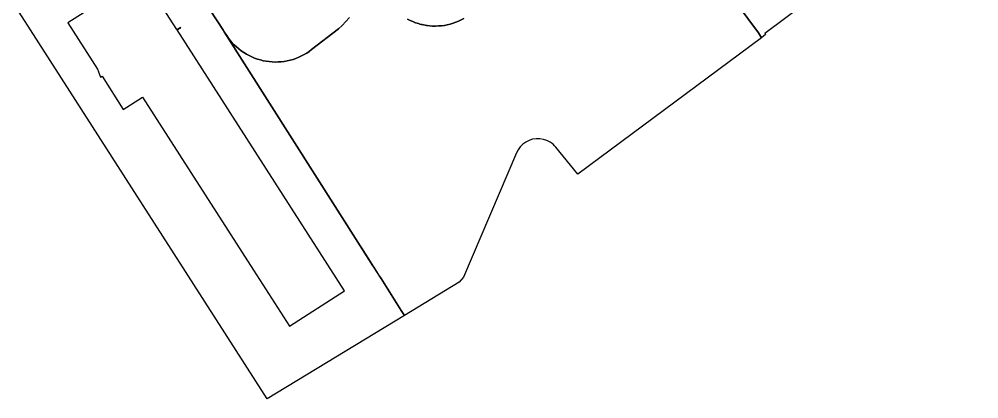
# Model space of a CAD drawing. Header units: metres. Extents: x 12119079 to 12120438, y 3530576 to 3532235.
# Drawn here: x 12119780 to 12120438, y 3530576 to 3530836 of the extents above; entities that cross this region are included whole.
import ezdxf

# ---------------------------------------------------------------- set-up
doc = ezdxf.new("R2010")
doc.units = ezdxf.units.M
for name, color, linetype in [('SURF_HOLE_Pavement Surface 9', 1, 'Continuous'), ('SURF_OUTER_Pavement Surface 10', 3, 'Continuous'), ('SURF_OUTER_Pavement Surface 6', 3, 'Continuous'), ('SURF_OUTER_Pavement Surface 7', 3, 'Continuous'), ('SURF_OUTER_Pavement Surface 9', 3, 'Continuous'), ('SURF_OUTER_Roadway Surface N12', 3, 'Continuous')]:
    doc.layers.add(name, color=color, linetype=linetype)

msp = doc.modelspace()

# ---------------------------------------------------------------- linework, layer by layer
at = {"layer": 'SURF_HOLE_Pavement Surface 9'}
msp.add_lwpolyline([(12119888.5278, 3530829.0112), (12119890.9602, 3530830.5069), (12119890.8643, 3530830.6674), (12119888.3872, 3530829.2321), (12119864.5301, 3530866.4955), (12119813.6726, 3530833.9362), (12119833.9636, 3530802.0903), (12119836.0681, 3530796.7007), (12119837.0591, 3530797.2552), (12119851.6159, 3530774.5176), (12119864.7746, 3530782.9419), (12119940.8615, 3530664.0946), (12119965.4256, 3530625.7257), (12120003.193, 3530649.9046)], close=True, dxfattribs=at)
at = {"layer": 'SURF_OUTER_Pavement Surface 10'}
for points in [[(12120244.3965, 3530884.3504), (12120286.9649, 3530827.1447), (12120288.9449, 3530823.6322), (12120163.1863, 3530730.0516), (12120148.1978, 3530748.4877), (12120147.2322, 3530749.5711), (12120146.1901, 3530750.5459), (12120144.1524, 3530752.031), (12120141.9243, 3530753.1686), (12120139.5546, 3530753.9436), (12120137.089, 3530754.3411), (12120136.0966, 3530754.3915), (12120134.5916, 3530754.3501), (12120132.1232, 3530753.9704), (12120130.2958, 3530753.4242), (12120129.766, 3530753.2196), (12120127.5118, 3530752.0908), (12120125.4812, 3530750.6369), (12120124.0884, 3530749.3142), (12120123.7016, 3530748.8846), (12120122.2164, 3530746.8768), (12120121.0586, 3530744.655), (12120084.7263, 3530659.3209), (12120081.8703, 3530656.0133), (12120044.338, 3530633.162), (12120042.014, 3530636.421), (12120042.184, 3530636.5245), (12120028.2561, 3530658.4707), (12120023.3749, 3530666.162), (12120022.709, 3530667.2113), (12120013.9631, 3530680.9923), (12119920.8623, 3530827.6978), (12119921.3764, 3530826.9425), (12119921.9695, 3530826.0352), (12119922.5625, 3530825.1279), (12119923.711, 3530823.4641), (12119924.9541, 3530821.8457), (12119926.2891, 3530820.2805), (12119927.7127, 3530818.7761), (12119929.2207, 3530817.3399), (12119930.808, 3530815.9786), (12119932.469, 3530814.6988), (12119934.1972, 3530813.5062), (12119935.9855, 3530812.4059), (12119937.8266, 3530811.4023), (12119939.7125, 3530810.4989), (12119941.635, 3530809.6983), (12119943.5858, 3530809.0025), (12119945.5565, 3530808.4122), (12119947.5388, 3530807.9275), (12119949.5245, 3530807.5477), (12119951.5269, 3530807.2686), (12119953.5597, 3530807.09), (12119955.6156, 3530807.015), (12119957.6865, 3530807.0464), (12119959.7644, 3530807.186), (12119961.8406, 3530807.4348), (12119963.9066, 3530807.7929), (12119965.9539, 3530808.2595), (12119967.9738, 3530808.8329), (12119969.9581, 3530809.5105), (12119971.8989, 3530810.2888), (12119973.7888, 3530811.1638), (12119975.6206, 3530812.1303), (12119977.3881, 3530813.1829), (12119979.0857, 3530814.3154), (12119980.7084, 3530815.5214), (12119999.0564, 3530829.8914), (12120001.7261, 3530832.1785), (12120004.2593, 3530834.7747), (12120006.6074, 3530837.6717)], [(12120046.3775, 3530836.4835), (12120048.1987, 3530835.5591), (12120050.0692, 3530834.7273), (12120051.9532, 3530834.0013), (12120053.8712, 3530833.3716), (12120054.9174, 3530833.0855), (12120055.806, 3530832.8425), (12120056.3889, 3530832.729), (12120059.3336, 3530832.1557), (12120059.695, 3530832.0853), (12120059.9567, 3530832.0608), (12120063.6399, 3530831.7166), (12120065.6453, 3530831.6793), (12120067.6775, 3530831.7445), (12120069.6972, 3530831.9118), (12120071.7043, 3530832.1807), (12120073.7122, 3530832.5547), (12120075.7226, 3530833.0378), (12120077.6927, 3530833.6196), (12120079.5965, 3530834.2881), (12120081.4752, 3530835.057), (12120083.3116, 3530835.9201), (12120085.0929, 3530836.87)]]:
    msp.add_lwpolyline(points, dxfattribs=at)
at = {"layer": 'SURF_OUTER_Pavement Surface 6'}
msp.add_lwpolyline([(12120438.0053, 3530936.4557), (12120291.2791, 3530826.6156), (12120291.8747, 3530825.8123), (12120288.9449, 3530823.6322), (12120286.9649, 3530827.1447), (12120244.3965, 3530884.3504)], dxfattribs=at)
at = {"layer": 'SURF_OUTER_Pavement Surface 7'}
msp.add_lwpolyline([(12120006.6074, 3530837.6717), (12120004.2593, 3530834.7747), (12120001.7261, 3530832.1785), (12119999.0564, 3530829.8914), (12119980.7084, 3530815.5214), (12119979.0857, 3530814.3154), (12119977.3881, 3530813.1829), (12119975.6206, 3530812.1303), (12119973.7888, 3530811.1638), (12119971.8989, 3530810.2888), (12119969.9581, 3530809.5105), (12119967.9738, 3530808.8329), (12119965.9539, 3530808.2595), (12119963.9066, 3530807.7929), (12119961.8406, 3530807.4348), (12119959.7644, 3530807.186), (12119957.6865, 3530807.0464), (12119955.6156, 3530807.015), (12119953.5597, 3530807.09), (12119951.5269, 3530807.2686), (12119949.5245, 3530807.5477), (12119947.5388, 3530807.9275), (12119945.5565, 3530808.4122), (12119943.5858, 3530809.0025), (12119941.635, 3530809.6983), (12119939.7125, 3530810.4989), (12119937.8266, 3530811.4023), (12119935.9855, 3530812.4059), (12119934.1972, 3530813.5062), (12119932.469, 3530814.6988), (12119930.808, 3530815.9786), (12119929.2207, 3530817.3399), (12119927.7127, 3530818.7761), (12119926.2891, 3530820.2805), (12119924.9541, 3530821.8457), (12119923.711, 3530823.4641), (12119921.9695, 3530826.0352), (12119921.3764, 3530826.9425), (12119920.1904, 3530828.757), (12119872.7184, 3530901.3858)], dxfattribs=at)
at = {"layer": 'SURF_OUTER_Pavement Surface 9'}
msp.add_lwpolyline([(12119780.2559, 3530841.1656), (12119781.1317, 3530841.6608), (12119783.4451, 3530842.9513), (12119783.7902, 3530843.1666), (12119784.6456, 3530843.7001), (12119787.0127, 3530845.2499), (12119788.1855, 3530846.0428), (12119789.7901, 3530847.0996), (12119806.4942, 3530858.1001), (12119872.7184, 3530901.3858), (12119920.1904, 3530828.757), (12119920.8623, 3530827.6978), (12120013.9631, 3530680.9923), (12120014.9028, 3530679.4809), (12120022.022, 3530668.2607), (12120022.709, 3530667.2113), (12120023.3749, 3530666.162), (12120026.6321, 3530660.995), (12120028.2561, 3530658.4707), (12120042.184, 3530636.5245), (12120042.014, 3530636.421), (12120044.338, 3530633.162), (12119950.333, 3530575.9132)], close=True, dxfattribs=at)
at = {"layer": 'SURF_OUTER_Roadway Surface N12'}
msp.add_lwpolyline([(12120085.0929, 3530836.87), (12120083.3116, 3530835.9201), (12120081.4752, 3530835.057), (12120079.5965, 3530834.2881), (12120077.6927, 3530833.6196), (12120075.7226, 3530833.0378), (12120073.7122, 3530832.5547), (12120071.7043, 3530832.1807), (12120069.6972, 3530831.9118), (12120067.6775, 3530831.7445), (12120065.6453, 3530831.6793), (12120063.6399, 3530831.7166), (12120059.9567, 3530832.0608), (12120059.3336, 3530832.1557), (12120056.3889, 3530832.729), (12120054.9174, 3530833.0855), (12120053.8712, 3530833.3716), (12120051.9532, 3530834.0013), (12120050.0692, 3530834.7273), (12120048.1987, 3530835.5591), (12120046.3775, 3530836.4835)], dxfattribs=at)

doc.saveas('drawing.dxf')
